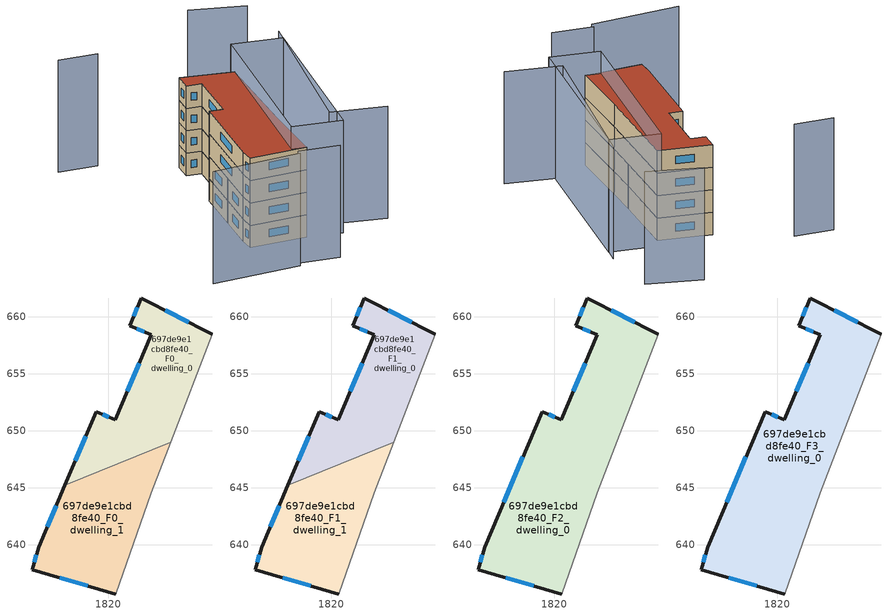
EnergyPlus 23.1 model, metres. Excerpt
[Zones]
697de9e1cbd8fe40_F0_dwelling_0
 floor ground (EU_floor_Construction): 1829.16,658.47 1825.5,648.98 1816.21,645.22 1818.95,651.68 1820.62,650.97 1823.78,658.43 1821.89,659.23 1822.92,661.66 z0
 wall outside (EU_wall_Construction): 1829.16,658.47 1822.92,661.66 1821.89,659.23 1823.78,658.43 1820.62,650.97 1818.95,651.68 1816.21,645.22 z0:3
 wall adiabatic (EU_wall_Construction): 1825.5,648.98 1829.16,658.47 z0:3
 wall to 697de9e1cbd8fe40_F0_dwelling_1 (EU_wall_Construction): 1816.21,645.22 1825.5,648.98 z0:3
 window (EU_Window_Construction): 1822.52,658.96 1823.15,658.7 / 1822.57,660.85 1822.23,660.04 / 1827.08,659.53 1825,660.6 / 1818.04,649.53 1817.12,647.37 / 1820.06,651.21 1819.5,651.44 / 1822.72,655.94 1821.67,653.46 z1:2
697de9e1cbd8fe40_F0_dwelling_1
 floor ground (EU_floor_Construction): 1825.5,648.98 1823.8,644.57 1820.65,635.67 1813.32,637.8 1813.9,639.76 1816.21,645.22 z0
 wall outside (EU_wall_Construction): 1816.21,645.22 1813.9,639.76 1813.32,637.8 1820.65,635.67 z0:3
 wall adiabatic (EU_wall_Construction): 1820.65,635.67 1823.8,644.57 1825.5,648.98 z0:3
 window (EU_Window_Construction): 1815.44,643.4 1814.67,641.58 / 1815.76,637.09 1818.2,636.38 / 1813.7,639.11 1813.51,638.46 z1:2
697de9e1cbd8fe40_F1_dwelling_0
 floor to 697de9e1cbd8fe40_F0_dwelling_0 (EU_floor_Construction): 1829.16,658.47 1825.5,648.98 1816.21,645.22 1818.95,651.68 1820.62,650.97 1823.78,658.43 1821.89,659.23 1822.92,661.66 z3
 wall outside (EU_wall_Construction): 1829.16,658.47 1822.92,661.66 1821.89,659.23 1823.78,658.43 1820.62,650.97 1818.95,651.68 1816.21,645.22 z3:6
 wall adiabatic (EU_wall_Construction): 1825.5,648.98 1829.16,658.47 z3:6
 wall to 697de9e1cbd8fe40_F1_dwelling_1 (EU_wall_Construction): 1816.21,645.22 1825.5,648.98 z3:6
 window (EU_Window_Construction): 1822.52,658.96 1823.15,658.7 / 1822.57,660.85 1822.23,660.04 / 1827.08,659.53 1825,660.6 / 1818.04,649.53 1817.12,647.37 / 1820.06,651.21 1819.5,651.44 / 1822.72,655.94 1821.67,653.46 z4:5
697de9e1cbd8fe40_F1_dwelling_1
 floor to 697de9e1cbd8fe40_F0_dwelling_1 (EU_floor_Construction): 1825.5,648.98 1823.8,644.57 1820.65,635.67 1813.32,637.8 1813.9,639.76 1816.21,645.22 z3
 wall outside (EU_wall_Construction): 1816.21,645.22 1813.9,639.76 1813.32,637.8 1820.65,635.67 z3:6
 wall adiabatic (EU_wall_Construction): 1820.65,635.67 1823.8,644.57 1825.5,648.98 z3:6
 window (EU_Window_Construction): 1815.44,643.4 1814.67,641.58 / 1815.76,637.09 1818.2,636.38 / 1813.7,639.11 1813.51,638.46 z4:5
697de9e1cbd8fe40_F2_dwelling_0
 floor to 697de9e1cbd8fe40_F1_dwelling_0 (EU_floor_Construction): 1829.16,658.47 1825.5,648.98 1816.21,645.22 1818.95,651.68 1820.62,650.97 1823.78,658.43 1821.89,659.23 1822.92,661.66 z6
 floor to 697de9e1cbd8fe40_F1_dwelling_1 (EU_floor_Construction): 1825.5,648.98 1823.8,644.57 1820.65,635.67 1813.32,637.8 1813.9,639.76 1816.21,645.22 z6
 wall outside (EU_wall_Construction): 1829.16,658.47 1822.92,661.66 1821.89,659.23 1823.78,658.43 1820.62,650.97 1818.95,651.68 1813.9,639.76 1813.32,637.8 1820.65,635.67 z6:9
 wall adiabatic (EU_wall_Construction): 1820.65,635.67 1823.8,644.57 1829.16,658.47 z6:9
 window (EU_Window_Construction): 1817.26,647.71 1815.58,643.73 / 1820.06,651.21 1819.5,651.44 / 1822.72,655.94 1821.67,653.46 / 1822.52,658.96 1823.15,658.7 / 1822.57,660.85 1822.23,660.04 / 1827.08,659.53 1825,660.6 / 1815.76,637.09 1818.2,636.38 / 1813.7,639.11 1813.51,638.46 z7:8
697de9e1cbd8fe40_F3_dwelling_0
 floor to 697de9e1cbd8fe40_F2_dwelling_0 (EU_floor_Construction): 1829.16,658.47 1823.8,644.57 1820.65,635.67 1813.32,637.8 1813.9,639.76 1818.95,651.68 1820.62,650.97 1823.78,658.43 1821.89,659.23 1822.92,661.66 z9
 wall outside (EU_wall_Construction): 1829.16,658.47 1822.92,661.66 1821.89,659.23 1823.78,658.43 1820.62,650.97 1818.95,651.68 1813.9,639.76 1813.32,637.8 1820.65,635.67 z9:12
 wall adiabatic (EU_wall_Construction): 1820.65,635.67 1823.8,644.57 1829.16,658.47 z9:12
 window (EU_Window_Construction): 1817.26,647.71 1815.58,643.73 / 1820.06,651.21 1819.5,651.44 / 1822.72,655.94 1821.67,653.46 / 1822.52,658.96 1823.15,658.7 / 1822.57,660.85 1822.23,660.04 / 1827.08,659.53 1825,660.6 / 1815.76,637.09 1818.2,636.38 / 1813.7,639.11 1813.51,638.46 z10:11
 roof outside (EU_roof_Construction): 1820.65,635.67 1823.8,644.57 1829.16,658.47 1822.92,661.66 1821.89,659.23 1823.78,658.43 1820.62,650.97 1818.95,651.68 1813.9,639.76 1813.32,637.8 z12
shading: 1831.76,633.29 1825.24,636.68 / 1825.24,636.68 1836.85,658.99 / 1802.73,632.72 1814.34,629.77 / 1814.61,630.43 1819.61,628.37 / 1815.81,668.66 1810.93,670.38 / 1839.02,667.2 1832.75,671.14 / 1835.88,657.13 1824.86,633.69 / 1824.86,633.69 1818.84,636.52 / 1818.84,636.52 1829.86,659.96 / 1829.86,659.96 1835.88,657.13 z0:15
[Building]
EU S2 Campaign: North Axis=0; Terrain=City; Solar Distribution=FullExterior
[Site:Location]
Bologna: Latitude=44.5; Longitude=11.25; Time Zone=1; Elevation=37
[SizingPeriod:WeatherFileDays]
AnnualSizingPeriod: Begin Month=1; Begin Day of Month=1; End Month=12; End Day of Month=31; Day of Week for Start Day=Monday; Use Weather File Daylight Saving Period=No; Use Weather File Rain and Snow Indicators=No
[MATERIAL]
EU_InternalMass_Material: Roughness=MediumRough; Thickness=0.1; Conductivity=1; Density=1800; Specific Heat=900; Thermal Absorptance=0.9; Solar Absorptance=0.7; Visible Absorptance=0.7
[MATERIAL:NOMASS] Roughness=MediumRough; Thermal Absorptance=0.9; Solar Absorptance=0.7; Visible Absorptance=0.7
Name | Thermal Resistance
EU_wall_NoMass | 0.937881
EU_roof_NoMass | 0.548572
EU_floor_NoMass | 0.71348
[WINDOWMATERIAL:SIMPLEGLAZINGSYSTEM]
EU_Window_SimpleGlazing: UFactor=4.25633; Solar Heat Gain Coefficient=0.85; Visible Transmittance=0.85
[CONSTRUCTION]
EU_wall_Construction: EU_wall_NoMass
EU_roof_Construction: EU_roof_NoMass
EU_floor_Construction: EU_floor_NoMass
EU_Window_Construction: EU_Window_SimpleGlazing
EU_InternalMass_Construction: EU_InternalMass_Material
[ZONE] Type=1; Multiplier=1; Ceiling Height=autocalculate; Floor Area=autocalculate; Part of Total Floor Area=Yes
Name | Volume
697de9e1cbd8fe40_F0_dwelling_0 | 249.026
697de9e1cbd8fe40_F1_dwelling_0 | 249.027
697de9e1cbd8fe40_F2_dwelling_0 | 498.057
697de9e1cbd8fe40_F3_dwelling_0 | 498.058
697de9e1cbd8fe40_F0_dwelling_1 | 249.034
697de9e1cbd8fe40_F1_dwelling_1 | 249.035
[INTERNALMASS] Construction=EU_InternalMass_Construction
Name | Zone or ZoneList | Surface Area
697de9e1cbd8fe40_F0_dwelling_0_EU_InternalMass | 697de9e1cbd8fe40_F0_dwelling_0 | 83.0094
697de9e1cbd8fe40_F0_dwelling_1_EU_InternalMass | 697de9e1cbd8fe40_F0_dwelling_1 | 83.0117
697de9e1cbd8fe40_F1_dwelling_0_EU_InternalMass | 697de9e1cbd8fe40_F1_dwelling_0 | 83.0094
697de9e1cbd8fe40_F1_dwelling_1_EU_InternalMass | 697de9e1cbd8fe40_F1_dwelling_1 | 83.0117
697de9e1cbd8fe40_F2_dwelling_0_EU_InternalMass | 697de9e1cbd8fe40_F2_dwelling_0 | 166.02
697de9e1cbd8fe40_F3_dwelling_0_EU_InternalMass | 697de9e1cbd8fe40_F3_dwelling_0 | 166.02
[OTHEREQUIPMENT] Fuel Type=Electricity; Design Level Calculation Method=Watts/Area; Power per Zone Floor Area=1; Fraction Latent=0; Fraction Radiant=0; Fraction Lost=0; Carbon Dioxide Generation Rate=0; EndUse Subcategory=EU_Step8_InternalGains
Name | Zone or ZoneList or Space or SpaceList | Schedule
EU_Step8_InternalGain_697de9e1cbd8fe40_F0_dwelling_0_f000 | 697de9e1cbd8fe40_F0_dwelling_0 | EU_Step8_GainSchedule_697de9e1cbd8fe40_F0_dwelling_0_f000
EU_Step8_InternalGain_697de9e1cbd8fe40_F0_dwelling_1_f000 | 697de9e1cbd8fe40_F0_dwelling_1 | EU_Step8_GainSchedule_697de9e1cbd8fe40_F0_dwelling_1_f000
EU_Step8_InternalGain_697de9e1cbd8fe40_F1_dwelling_0_f000 | 697de9e1cbd8fe40_F1_dwelling_0 | EU_Step8_GainSchedule_697de9e1cbd8fe40_F1_dwelling_0_f000
EU_Step8_InternalGain_697de9e1cbd8fe40_F1_dwelling_1_f000 | 697de9e1cbd8fe40_F1_dwelling_1 | EU_Step8_GainSchedule_697de9e1cbd8fe40_F1_dwelling_1_f000
EU_Step8_InternalGain_697de9e1cbd8fe40_F2_dwelling_0_f000 | 697de9e1cbd8fe40_F2_dwelling_0 | EU_Step8_GainSchedule_697de9e1cbd8fe40_F2_dwelling_0_f000
EU_Step8_InternalGain_697de9e1cbd8fe40_F3_dwelling_0_f000 | 697de9e1cbd8fe40_F3_dwelling_0 | EU_Step8_GainSchedule_697de9e1cbd8fe40_F3_dwelling_0_f000
[ZONEVENTILATION:DESIGNFLOWRATE] Schedule=EU_AlwaysOn; Design Flow Rate Calculation Method=AirChanges/Hour; Air Changes per Hour=0.687892; Ventilation Type=Natural; Fan Pressure Rise=0; Fan Total Efficiency=1; Constant Term Coefficient=1; Temperature Term Coefficient=0; Velocity Term Coefficient=0; Velocity Squared Term Coefficient=0; Minimum Indoor Temperature=-100; Maximum Indoor Temperature=100; Delta Temperature=-100; Minimum Outdoor Temperature=-100; Maximum Outdoor Temperature=100; Maximum Wind Speed=40
Name | Zone or ZoneList or Space or SpaceList
EU_ConstantAir_697de9e1cbd8fe40_F0_dwelling_0 | 697de9e1cbd8fe40_F0_dwelling_0
EU_ConstantAir_697de9e1cbd8fe40_F0_dwelling_1 | 697de9e1cbd8fe40_F0_dwelling_1
EU_ConstantAir_697de9e1cbd8fe40_F1_dwelling_0 | 697de9e1cbd8fe40_F1_dwelling_0
EU_ConstantAir_697de9e1cbd8fe40_F1_dwelling_1 | 697de9e1cbd8fe40_F1_dwelling_1
EU_ConstantAir_697de9e1cbd8fe40_F2_dwelling_0 | 697de9e1cbd8fe40_F2_dwelling_0
EU_ConstantAir_697de9e1cbd8fe40_F3_dwelling_0 | 697de9e1cbd8fe40_F3_dwelling_0
[HVACTEMPLATE:THERMOSTAT] Constant Heating Setpoint=20; Constant Cooling Setpoint=50
EU_HeatOnly_697de9e1cbd8fe40_F0_dwelling_0; EU_HeatOnly_697de9e1cbd8fe40_F0_dwelling_1; EU_HeatOnly_697de9e1cbd8fe40_F1_dwelling_0; EU_HeatOnly_697de9e1cbd8fe40_F1_dwelling_1; EU_HeatOnly_697de9e1cbd8fe40_F2_dwelling_0; EU_HeatOnly_697de9e1cbd8fe40_F3_dwelling_0
[HVACTEMPLATE:ZONE:IDEALLOADSAIRSYSTEM] System Availability Schedule=EU_AlwaysOn; Maximum Heating Supply Air Temperature=50; Minimum Cooling Supply Air Temperature=13; Maximum Heating Supply Air Humidity Ratio=0.0156; Minimum Cooling Supply Air Humidity Ratio=0.0077; Heating Limit=NoLimit; Cooling Limit=NoLimit; Heating Availability Schedule=EU_AlwaysOn; Cooling Availability Schedule=EU_CoolingOff; Dehumidification Control Type=ConstantSensibleHeatRatio; Cooling Sensible Heat Ratio=0.7; Dehumidification Setpoint=60; Humidification Control Type=None; Humidification Setpoint=30; Outdoor Air Method=None; Outdoor Air Flow Rate per Person=0.00944; Outdoor Air Flow Rate per Zone Floor Area=0; Outdoor Air Flow Rate per Zone=0; Demand Controlled Ventilation Type=None; Outdoor Air Economizer Type=NoEconomizer; Heat Recovery Type=None; Sensible Heat Recovery Effectiveness=0.7; Latent Heat Recovery Effectiveness=0.65
Name | Template Thermostat
697de9e1cbd8fe40_F0_dwelling_0 | EU_HeatOnly_697de9e1cbd8fe40_F0_dwelling_0
697de9e1cbd8fe40_F0_dwelling_1 | EU_HeatOnly_697de9e1cbd8fe40_F0_dwelling_1
697de9e1cbd8fe40_F1_dwelling_0 | EU_HeatOnly_697de9e1cbd8fe40_F1_dwelling_0
697de9e1cbd8fe40_F1_dwelling_1 | EU_HeatOnly_697de9e1cbd8fe40_F1_dwelling_1
697de9e1cbd8fe40_F2_dwelling_0 | EU_HeatOnly_697de9e1cbd8fe40_F2_dwelling_0
697de9e1cbd8fe40_F3_dwelling_0 | EU_HeatOnly_697de9e1cbd8fe40_F3_dwelling_0
[SIZING:ZONE] Zone Cooling Design Supply Air Temperature Input Method=SupplyAirTemperature; Zone Cooling Design Supply Air Temperature=13; Zone Heating Design Supply Air Temperature Input Method=SupplyAirTemperature; Zone Heating Design Supply Air Temperature=50; Zone Cooling Design Supply Air Humidity Ratio=0.008; Zone Heating Design Supply Air Humidity Ratio=0.008; Cooling Design Air Flow Method=DesignDay; Cooling Design Air Flow Rate=0; Cooling Minimum Air Flow per Zone Floor Area=0.000762; Cooling Minimum Air Flow=0; Cooling Minimum Air Flow Fraction=0.2; Heating Design Air Flow Method=DesignDay; Heating Design Air Flow Rate=0; Heating Maximum Air Flow per Zone Floor Area=0.002032; Heating Maximum Air Flow=0.141576; Heating Maximum Air Flow Fraction=0.3; Account for Dedicated Outdoor Air System=No; Dedicated Outdoor Air System Control Strategy=NeutralSupplyAir; Dedicated Outdoor Air Low Setpoint Temperature for Design=autosize; Dedicated Outdoor Air High Setpoint Temperature for Design=autosize; Zone Load Sizing Method=Sensible Load Only No Latent Load; Zone Latent Cooling Design Supply Air Humidity Ratio Input Method=HumidityRatioDifference; Zone Cooling Design Supply Air Humidity Ratio Difference=0.005; Zone Latent Heating Design Supply Air Humidity Ratio Input Method=HumidityRatioDifference; Zone Humidification Design Supply Air Humidity Ratio Difference=0.005
697de9e1cbd8fe40_F0_dwelling_0; 697de9e1cbd8fe40_F0_dwelling_1; 697de9e1cbd8fe40_F1_dwelling_0; 697de9e1cbd8fe40_F1_dwelling_1; 697de9e1cbd8fe40_F2_dwelling_0; 697de9e1cbd8fe40_F3_dwelling_0
[SCHEDULE:CONSTANT]
Name | Hourly Value
EU_AlwaysOn | 1
EU_CoolingOff | 0
[SCHEDULE:FILE] Column Number=1; Rows to Skip at Top=0; Number of Hours of Data=8760; Column Separator=Comma; Interpolate to Timestep=No; Minutes per Item=60; Adjust Schedule for Daylight Savings=Yes
Name | File
EU_Step8_GainSchedule_697de9e1cbd8fe40_F0_dwelling_0_f000 | ../../schedules/697de9e1cbd8fe40/697de9e1cbd8fe40_F0_dwelling_0_f000_gain.csv
EU_Step8_GainSchedule_697de9e1cbd8fe40_F0_dwelling_1_f000 | ../../schedules/697de9e1cbd8fe40/697de9e1cbd8fe40_F0_dwelling_1_f000_gain.csv
EU_Step8_GainSchedule_697de9e1cbd8fe40_F1_dwelling_0_f000 | ../../schedules/697de9e1cbd8fe40/697de9e1cbd8fe40_F1_dwelling_0_f000_gain.csv
EU_Step8_GainSchedule_697de9e1cbd8fe40_F1_dwelling_1_f000 | ../../schedules/697de9e1cbd8fe40/697de9e1cbd8fe40_F1_dwelling_1_f000_gain.csv
EU_Step8_GainSchedule_697de9e1cbd8fe40_F2_dwelling_0_f000 | ../../schedules/697de9e1cbd8fe40/697de9e1cbd8fe40_F2_dwelling_0_f000_gain.csv
EU_Step8_GainSchedule_697de9e1cbd8fe40_F3_dwelling_0_f000 | ../../schedules/697de9e1cbd8fe40/697de9e1cbd8fe40_F3_dwelling_0_f000_gain.csv
